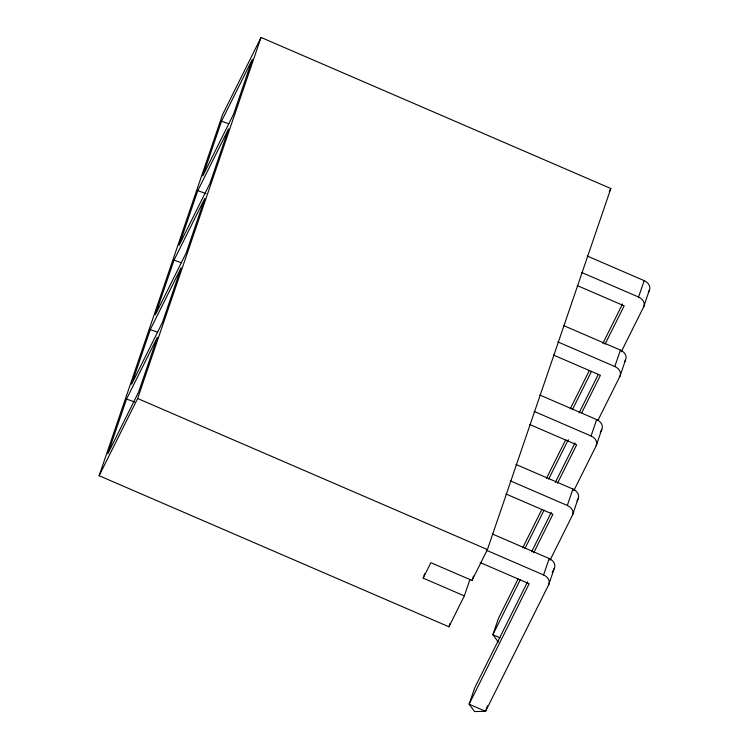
<?xml version="1.0" encoding="UTF-8"?>
<svg xmlns="http://www.w3.org/2000/svg" width="749" height="749" viewBox="0 0 749 749"><rect width="100%" height="100%" fill="white"/><g stroke="black" fill="none" stroke-linecap="round" stroke-linejoin="round"><path stroke-width="1.12" d="M99.13 475.718L222.547 114.672L261.045 37.45L610.838 188.523L487.421 549.569L472.02 580.456L430.872 562.686L423.166 578.134L464.324 595.904L448.923 626.791L99.13 475.718L137.629 398.505L261.045 37.45M126.544 399.067L107.847 453.772L138.64 391.999L157.337 337.293L126.544 399.067L134.857 402.082M150.287 329.597L131.59 384.303L162.393 322.529L181.089 267.824L150.287 329.597L157.562 332.228M174.04 260.118L155.343 314.823L186.136 253.05L204.842 198.345L174.04 260.118L181.314 262.759M197.783 190.649L179.086 245.354L209.889 183.571L228.585 128.875L197.783 190.649L206.106 193.654M221.535 121.169L202.839 175.875L233.632 114.101L252.338 59.396L221.535 121.169L228.81 123.81M423.166 578.134L424.683 573.706M448.923 626.791L450.055 623.477M464.324 595.904L469.998 579.314M472.02 580.456L473.537 576.037M487.449 705.839L485.577 711.307L474.594 711.55L469.117 704.2L474.726 687.788L527.539 581.87M480.128 562.555L529.178 583.743L469.117 704.2L485.577 711.307L548.717 584.669A8.988 6.881 18.9 0 0 543.568 574.942L549.176 558.529L492.233 533.934M550.028 560.196L572.461 515.2A8.988 6.881 18.9 0 0 567.311 505.463L572.919 489.05L515.986 464.464M573.771 490.726L596.213 445.721A8.988 6.881 18.9 0 0 591.064 435.993L596.672 419.58L539.729 394.985M598.039 420.198L619.957 376.241A8.988 6.881 18.9 0 0 614.807 366.514L620.415 350.101L563.482 325.515M621.267 351.777L643.709 306.772A8.988 6.881 18.9 0 0 638.56 297.035L644.168 280.622L587.235 256.036M548.717 584.669L554.326 568.257A8.988 6.881 18.9 0 0 549.176 558.529M572.461 515.2L578.069 498.787A8.988 6.881 18.9 0 0 572.919 489.05M596.213 445.721L601.822 429.308A8.988 6.881 18.9 0 0 596.672 419.58M619.957 376.241L625.565 359.838A8.988 6.881 18.9 0 0 620.415 350.101M643.709 306.772L649.317 290.359A8.988 6.881 18.9 0 0 644.168 280.622M609.302 191.613L610.838 188.523M570.232 408.851L589.388 370.427M602.851 343.426L622.531 303.963M572.395 409.684L591.551 371.261M605.014 344.259L624.17 305.835L577.254 285.575M546.489 478.321L565.645 439.897M579.108 412.905L598.264 374.481M548.643 479.163L568.322 439.7M581.776 412.699L600.417 375.315L553.502 355.054M648.278 292.456L649.317 290.359M522.736 547.8L541.892 509.376M555.355 482.375L575.035 442.912M524.899 548.633L544.055 510.209M557.509 483.208L576.674 444.784L529.758 424.524M624.526 361.926L625.565 359.838M518.149 578.855L498.469 618.309L492.861 634.721L498.347 642.071M531.612 551.854L551.283 512.391M520.302 579.689L492.861 634.721L500.06 637.839M533.765 552.687L552.921 514.263L506.006 494.003M600.258 432.445L601.822 429.308M577.03 500.875L578.069 498.787M552.238 572.442L554.326 568.257M581.617 272.449L638.56 297.035M557.874 341.918L614.807 366.514M534.121 411.398L591.064 435.993M510.378 480.877L567.311 505.463M137.629 398.505L487.421 549.569M486.625 550.346L543.568 574.942"/></g></svg>
